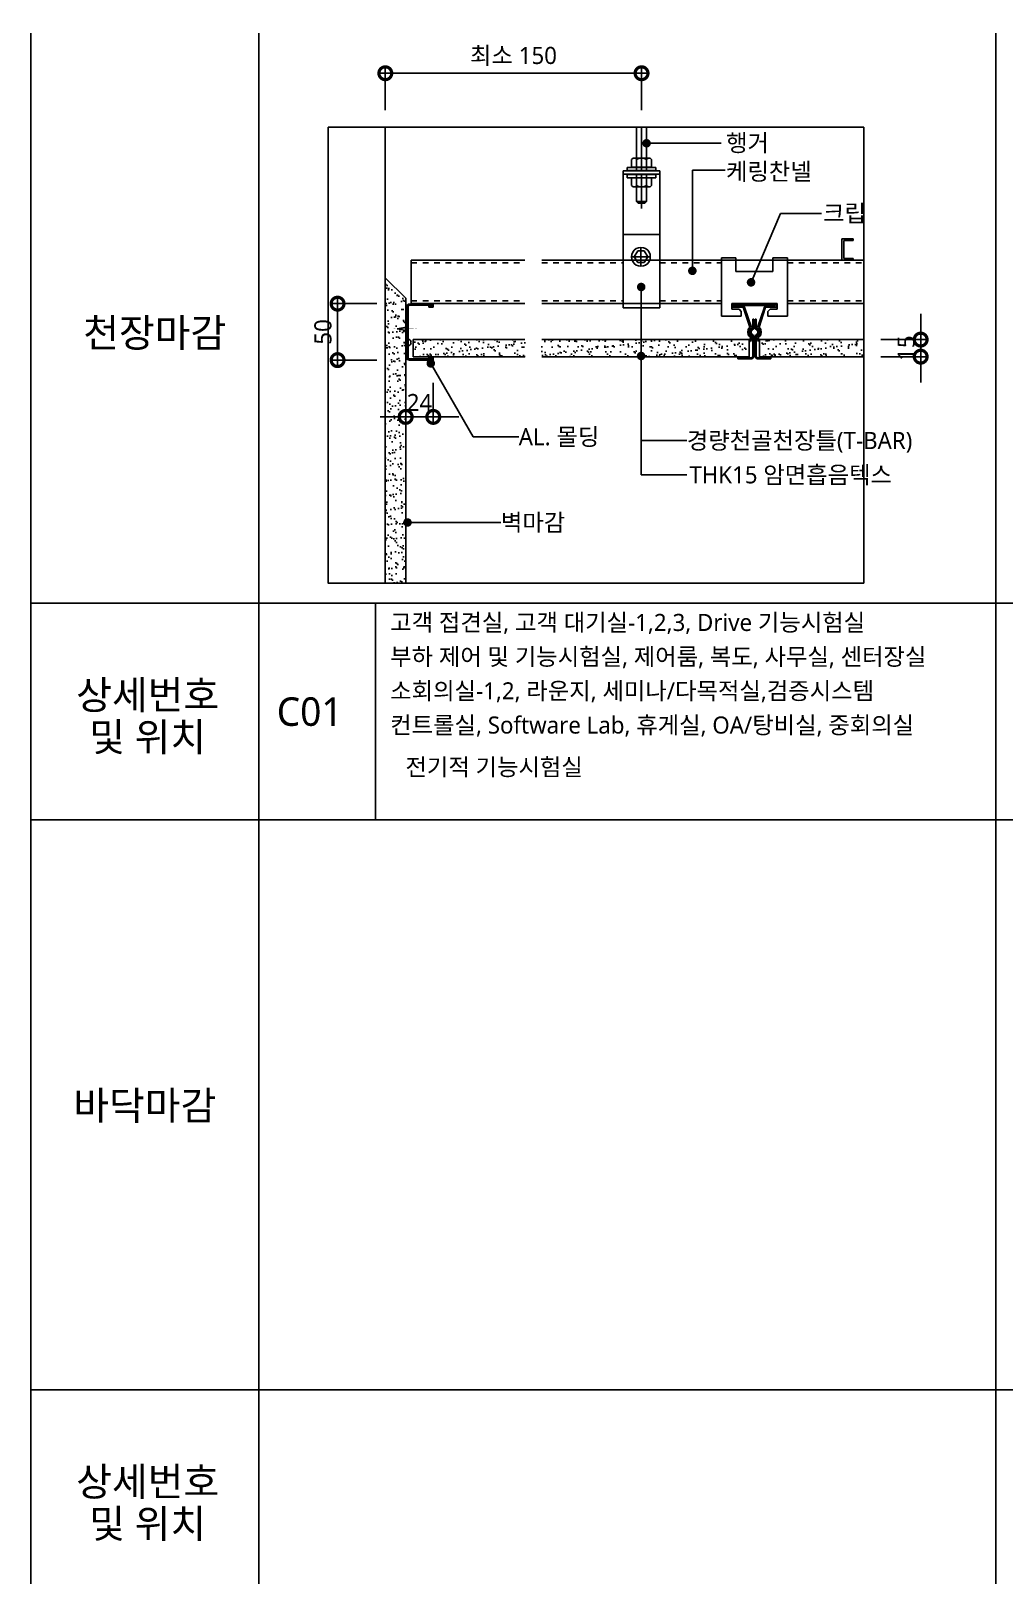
# Model space of a CAD drawing. Header units: millimetres. Extents: x 233 to 16681, y 105 to 2867.
# Drawn here: x 12847 to 13702, y 1513 to 2867 of the extents above; entities that cross this region are included whole.
import ezdxf
from ezdxf.enums import TextEntityAlignment as Align

# ---------------------------------------------------------------- set-up
doc = ezdxf.new("R2010")
doc.units = ezdxf.units.MM
doc.header["$LTSCALE"] = 5
doc.linetypes.add('CENTER', pattern=[32.5, 30, -1, 0.5, -1])
doc.linetypes.add('HIDDEN', pattern=[2, 1, -1])
doc.layers.get('Defpoints').update_dxf_attribs({"color": 137})
for name, color, linetype in [('A-TABL-ENDL', 2, 'Continuous'), ('A-TABL-SUBL', 4, 'Continuous'), ('CEN', 1, 'CENTER'), ('DIM', 7, 'Continuous'), ('FIN', 5, 'Continuous'), ('GB', 4, 'Continuous'), ('HAT', 8, 'Continuous'), ('SYM-LEAD', 6, 'Continuous'), ('TEXT', 3, 'Continuous'), ('TXT', 3, 'Continuous'), ('WALL', 3, 'Continuous')]:
    doc.layers.add(name, color=color, linetype=linetype)
doc.styles.add('arial', font='malgun.ttf')
doc.styles.add('S1', font='malgun.ttf')
doc.styles.add('굴림체(옥산)', font='malgun.ttf')
doc.styles.add('스타일1', font='malgun.ttf')
doc.dimstyles.new('CJA$0', dxfattribs={"dimscale": 300, "dimtxt": 2.7, "dimasz": 1, "dimexe": 2, "dimexo": 3, "dimgap": 1, "dimtad": 1, "dimdec": 0, "dimzin": 1, "dimdsep": 46, "dimtxsty": 'arial', "dimblk": 'DOT', "dimcen": 0.09, "dimdle": 1, "dimclrd": 256, "dimclre": 256, "dimclrt": 3, "dimadec": 0, "dimazin": 0, "dimtfac": 1, "dimtdec": 0, "dimtmove": 2, "dimatfit": 3, "dimldrblk": 'DOT', "dimfxl": 1, "dimtolj": 1, "dimtzin": 1, "dimarcsym": 0})
doc.dimstyles.new('DIM-QD 1', dxfattribs={"dimtxt": 3, "dimasz": 1.5, "dimexe": 1, "dimexo": 0, "dimgap": 1, "dimtad": 1, "dimdec": 3, "dimdsep": 46, "dimlunit": 6, "dimtxsty": '굴림체(옥산)', "dimblk1": 'ARCHTICK', "dimblk2": 'ARCHTICK', "dimsah": 1, "dimcen": 0, "dimclrd": 256, "dimclre": 256, "dimclrt": 3, "dimazin": 2, "dimtfac": 1, "dimtdec": 3, "dimtix": 1, "dimtmove": 2, "dimatfit": 3, "dimldrblk": 'ARCHTICK', "dimfxl": 1, "dimtolj": 1, "dimtzin": 0, "dimarcsym": 0})

# ---------------------------------------------------------------- blocks, each defined once
blk = doc.blocks.new('_DotSmall')
at = {"color": 0, "linetype": 'ByBlock', "const_width": 0.5}
blk.add_lwpolyline([(-0.0625, 0, 1), (0.0625, 0, 1)], format="xyb", close=True, dxfattribs=at)
blk = doc.blocks.new('*D18')
at = {"layer": 'Defpoints', "color": 0, "transparency": 16777216}
for p in [(13166.1, 2627.8), (13116.7, 2578.3), (13166.1, 2578.3)]:
    blk.add_point(p, dxfattribs=at)
at = {"layer": 'DIM', "color": 7, "lineweight": -2, "transparency": 16777216}
for p, q in [((13151.1, 2627.8), (13111.7, 2627.8)), ((13116.7, 2632.8), (13116.7, 2573.3)), ((13151.1, 2578.3), (13111.7, 2578.3))]:
    blk.add_line(p, q, dxfattribs=at)
at = {"layer": 'DIM', "color": 7, "lineweight": -2, "transparency": 16777216, "xscale": 22.5, "yscale": 22.5, "zscale": 22.5}
for p, rotation in [((13116.7, 2627.8), 90), ((13116.7, 2578.3), 270)]:
    blk.add_blockref('_DotSmall', p, dxfattribs=dict(at, rotation=rotation))
at = {"layer": 'DIM', "color": 3, "transparency": 16777216, "insert": (13103.9, 2603), "char_height": 15, "attachment_point": 5, "rotation": 90, "style": '스타일1'}
blk.add_mtext('\\A1;50', dxfattribs=at)
blk = doc.blocks.new('_DOT')
at = {"color": 0, "linetype": 'ByBlock'}
blk.add_line((-0.5, 0), (-1, 0), dxfattribs=at)
at = {"color": 0, "linetype": 'ByBlock', "const_width": 0.5}
blk.add_lwpolyline([(-0.25, 0, 1), (0.25, 0, 1)], format="xyb", close=True, dxfattribs=at)
blk = doc.blocks.new('*D19')
at = {"layer": 'Defpoints', "color": 0, "transparency": 16777216}
for p in [(13176.5, 2573.4), (13200.7, 2573.4), (13176.5, 2528.5)]:
    blk.add_point(p, dxfattribs=at)
at = {"layer": 'DIM', "color": 7, "lineweight": -2, "transparency": 16777216}
for p, q in [((13176.5, 2558.4), (13176.5, 2523.5)), ((13200.7, 2558.4), (13200.7, 2523.5)), ((13176.5, 2528.5), (13154, 2528.5)), ((13200.7, 2528.5), (13176.5, 2528.5)), ((13200.7, 2528.5), (13223.2, 2528.5))]:
    blk.add_line(p, q, dxfattribs=at)
at = {"layer": 'DIM', "color": 7, "lineweight": -2, "transparency": 16777216, "xscale": 22.5, "yscale": 22.5, "zscale": 22.5}
blk.add_blockref('_DotSmall', (13176.5, 2528.5), dxfattribs=at)
at = {"layer": 'DIM', "color": 7, "lineweight": -2, "transparency": 16777216, "xscale": 22.5, "yscale": 22.5, "zscale": 22.5, "rotation": 180}
blk.add_blockref('_DotSmall', (13200.7, 2528.5), dxfattribs=at)
at = {"layer": 'DIM', "color": 3, "transparency": 16777216, "insert": (13188.6, 2541.1), "char_height": 15, "attachment_point": 5, "style": '스타일1'}
blk.add_mtext('\\A1;24', dxfattribs=at)
blk = doc.blocks.new('*D21')
at = {"layer": 'Defpoints', "color": 0, "transparency": 16777216}
for p in [(13383.5, 2829.9), (13158.6, 2782.6), (13383.5, 2782.6)]:
    blk.add_point(p, dxfattribs=at)
at = {"layer": 'DIM', "color": 7, "lineweight": -2, "transparency": 16777216}
for p, q in [((13158.6, 2797.6), (13158.6, 2834.9)), ((13383.5, 2797.6), (13383.5, 2834.9)), ((13153.6, 2829.9), (13388.5, 2829.9))]:
    blk.add_line(p, q, dxfattribs=at)
at = {"layer": 'DIM', "color": 7, "lineweight": -2, "transparency": 16777216, "xscale": 22.5, "yscale": 22.5, "zscale": 22.5, "rotation": 180}
blk.add_blockref('_DotSmall', (13158.6, 2829.9), dxfattribs=at)
at = {"layer": 'DIM', "color": 7, "lineweight": -2, "transparency": 16777216, "xscale": 22.5, "yscale": 22.5, "zscale": 22.5}
blk.add_blockref('_DotSmall', (13383.5, 2829.9), dxfattribs=at)
at = {"layer": 'DIM', "color": 3, "transparency": 16777216, "insert": (13271.1, 2844.7), "char_height": 15, "attachment_point": 5, "style": '스타일1'}
blk.add_mtext('\\A1;최소 150', dxfattribs=at)
blk = doc.blocks.new('_ARCHTICK')
at = {"color": 0, "linetype": 'ByBlock', "const_width": 0.15}
blk.add_lwpolyline([(-0.5, -0.5), (0.5, 0.5)], dxfattribs=at)
blk = doc.blocks.new('*D22')
at = {"layer": 'Defpoints', "color": 0, "transparency": 16777216}
for p in [(13578.5, 2596.3), (13628.5, 2596.3), (13578.5, 2581.3)]:
    blk.add_point(p, dxfattribs=at)
at = {"layer": 'DIM', "color": 7, "lineweight": -2, "transparency": 16777216}
for p, q in [((13628.5, 2596.3), (13628.5, 2618.8)), ((13593.5, 2596.3), (13633.5, 2596.3)), ((13628.5, 2581.3), (13628.5, 2596.3)), ((13593.5, 2581.3), (13633.5, 2581.3)), ((13628.5, 2581.3), (13628.5, 2558.8))]:
    blk.add_line(p, q, dxfattribs=at)
at = {"layer": 'DIM', "color": 7, "lineweight": -2, "transparency": 16777216, "xscale": 22.5, "yscale": 22.5, "zscale": 22.5}
for p, rotation in [((13628.5, 2596.3), 270), ((13628.5, 2581.3), 90)]:
    blk.add_blockref('_DotSmall', p, dxfattribs=dict(at, rotation=rotation))
at = {"layer": 'DIM', "color": 3, "transparency": 16777216, "insert": (13615.8, 2588.8), "char_height": 15, "attachment_point": 5, "rotation": 90, "style": '스타일1'}
blk.add_mtext('\\A1;15', dxfattribs=at)

msp = doc.modelspace()

# ---------------------------------------------------------------- hatches: boundary and pattern name
at = {"layer": 'HAT'}
h = msp.add_hatch(dxfattribs=at)
h.set_pattern_fill('AR-SAND', color=256, scale=5, style=0)
h.set_pattern_definition([(37.5, (7833.541, 865.145), (-0.314967, 9.634119), [0, -7.6, 0, -8.5, 0, -8.125]), (7.5, (7833.541, 865.145), (8.848884, 14.11073), [0, -4.1, 0, -6.85, 0, -2.625]), (327.5, (7827.391, 865.145), (15.570709, 0.028295), [0, -2.5, 0, -9, 0, -11.75]), (317.5, (7827.391, 865.145), (15.030633, 4.388378), [0, -1.25, 0, -5.9, 0, -6.75])])
h.paths.add_polyline_path([(13176.5, 2632.6), (13158.5, 2650.6), (13158.5, 2382.6), (13176.5, 2382.6)])
h = msp.add_hatch(dxfattribs=at)
h.set_pattern_fill('AR-SAND', color=256, scale=0.2)
h.set_pattern_definition([(37.5, (13946.1695, 10336.065), (-0.320006, 9.788265), [0, -7.7216, 0, -8.636, 0, -8.255]), (7.5, (13946.17, 10336.065), (8.990466, 14.336502), [0, -4.1656, 0, -6.9596, 0, -2.667]), (327.5, (13939.921, 10336.065), (15.819847, 0.028744), [0, -2.54, 0, -9.144, 0, -11.938]), (317.5, (13939.921, 10336.065), (15.27113, 4.458586), [0, -1.27, 0, -5.9944, 0, -6.858])])
h.paths.add_polyline_path([(13183, 2596.3), (13183, 2581.3), (13281, 2581.3), (13281, 2596.3)])
h.paths.add_polyline_path([(13296, 2596.3), (13296, 2581.3), (13478.1, 2581.3), (13478.1, 2596.3)])
h.paths.add_polyline_path([(13487, 2596.3), (13487, 2595.2), (13487.1, 2595), (13487, 2594.9), (13487, 2581.3), (13578.5, 2581.3), (13578.5, 2596.3)])

# ---------------------------------------------------------------- linework, layer by layer
at = {"color": 1}
for q in [(13178.6, 2607.5), (13178.6, 2603.9)]:
    msp.add_line((13169, 2605.7), q, dxfattribs=at)
at = {"color": 1, "const_width": 0.144}
for points in [[(13165.9, 2605.7), (13167.3, 2605.7)], [(13169, 2605.7), (13183.4, 2605.7)], [(13184.9, 2605.7), (13186.2, 2605.7)]]:
    msp.add_lwpolyline(points, dxfattribs=at)
at = {"color": 1}
for centre, radius, start, end in [((13178.6, 2593.7), 2.69, 11.7931, 90), ((13178.6, 2593.7), 2.69, 270, 348.2069), ((13181.3, 2593.7), 0.553, 95.8966, 264.1034)]:
    msp.add_arc(centre, radius, start, end, dxfattribs=at)
at = {"layer": 'A-TABL-ENDL'}
for p, q in [((12847.5, 2865), (12847.5, 105)), ((13047.5, 2865), (13047.5, 105)), ((13694.5, 2865), (13694.5, 105)), ((16282.5, 2175), (12847.5, 2175))]:
    msp.add_line(p, q, dxfattribs=at)
at = {"layer": 'A-TABL-SUBL'}
for p, q in [((16282.5, 2365), (12847.5, 2365)), ((13150, 2365), (13150, 2175)), ((13150, 2365), (13150, 2175)), ((16282.5, 1675), (12847.5, 1675))]:
    msp.add_line(p, q, dxfattribs=at)
at = {"layer": 'CEN'}
for p, q in [((13383.5, 2782.6), (13383.5, 2744.2)), ((13383.5, 2711.3), (13383.5, 2741.4))]:
    msp.add_line(p, q, dxfattribs=at)
at = {"layer": 'Defpoints'}
msp.add_lwpolyline([(13578.5, 2382.6), (13108.5, 2382.6), (13108.5, 2782.6), (13578.5, 2782.6)], close=True, dxfattribs=at)
at = {"layer": 'Defpoints', "color": 0, "linetype": 'ByBlock'}
msp.add_point((13383.5, 2815.4), dxfattribs=at)
at = {"layer": 'FIN', "linetype": 'HIDDEN'}
for p, q in [((13181.4, 2663.5), (13281, 2663.5)), ((13296, 2663.5), (13367.5, 2663.5)), ((13399.5, 2663.5), (13453.8, 2663.5)), ((13511.6, 2663.5), (13578.5, 2663.5)), ((13181.4, 2630.3), (13281, 2630.3)), ((13296, 2630.3), (13367.6, 2630.3)), ((13399.5, 2630.3), (13453.8, 2630.3)), ((13511.6, 2630.3), (13578.5, 2630.3))]:
    msp.add_line(p, q, dxfattribs=at)
at = {"layer": 'FIN'}
for q in [(13158.5, 2650.6), (13176.5, 2382.6)]:
    msp.add_line((13176.5, 2632.6), q, dxfattribs=at)
at = {"layer": 'GB'}
for p, q in [((13177.5, 2580.2), (13177.5, 2625.5)), ((13178.6, 2580.2), (13178.6, 2625.4)), ((13200.7, 2627.4), (13179.5, 2627.4)), ((13179.6, 2626.4), (13199.7, 2626.4)), ((13196.8, 2625.8), (13199.7, 2625.8)), ((13196.8, 2624.8), (13196.8, 2625.8)), ((13196.8, 2625.8), (13199.7, 2625.8)), ((13196.8, 2624.8), (13200.7, 2624.8)), ((13199.7, 2625.8), (13199.7, 2626.4)), ((13199.7, 2625.8), (13199.7, 2626.4)), ((13200.7, 2624.8), (13200.7, 2627.4)), ((13463.6, 2627.3), (13463.6, 2624.8)), ((13463.6, 2627.3), (13501.6, 2627.3)), ((13463.6, 2624.8), (13472.2, 2624.8)), ((13464.6, 2625.8), (13464.6, 2626.3)), ((13500.6, 2626.3), (13464.6, 2626.3)), ((13464.6, 2625.8), (13472.3, 2625.8)), ((13472.5, 2624.7), (13472.2, 2624.8)), ((13473, 2625.6), (13472.3, 2625.8)), ((13472.8, 2624.5), (13472.5, 2624.7)), ((13473, 2624.2), (13472.8, 2624.5)), ((13473.6, 2625.2), (13473, 2625.6)), ((13473.1, 2623.9), (13473, 2624.2)), ((13478.6, 2607.3), (13473.1, 2623.9)), ((13474, 2624.6), (13473.6, 2625.2)), ((13474.2, 2623.9), (13474, 2624.6)), ((13479.9, 2606.8), (13474.2, 2623.9)), ((13481.1, 2614.3), (13482.1, 2614.3)), ((13481.1, 2606.4), (13481.1, 2614.3)), ((13482.1, 2605.6), (13482.1, 2614.3)), ((13483.1, 2614.3), (13484.1, 2614.3)), ((13483.1, 2605.6), (13483.1, 2614.3)), ((13484.1, 2606.4), (13484.1, 2614.3)), ((13485.3, 2606.8), (13491, 2623.9)), ((13486.6, 2607.3), (13492.1, 2623.9)), ((13491, 2623.9), (13491.2, 2624.6)), ((13491.2, 2624.6), (13491.6, 2625.2)), ((13491.6, 2625.2), (13492.2, 2625.6)), ((13492.1, 2623.9), (13492.2, 2624.2)), ((13492.2, 2625.6), (13492.9, 2625.8)), ((13492.2, 2624.2), (13492.4, 2624.5)), ((13492.4, 2624.5), (13492.7, 2624.7)), ((13492.7, 2624.7), (13493, 2624.8)), ((13500.6, 2625.8), (13492.9, 2625.8)), ((13501.6, 2624.8), (13493, 2624.8)), ((13500.6, 2625.8), (13500.6, 2626.3)), ((13501.6, 2627.3), (13501.6, 2624.8)), ((13477.1, 2605), (13476.7, 2602.8)), ((13476.7, 2602.8), (13477.1, 2600.6)), ((13478.6, 2607.3), (13477.1, 2605)), ((13477.1, 2600.6), (13478.4, 2598.6)), ((13478, 2604.7), (13477.7, 2602.8)), ((13477.7, 2602.8), (13478, 2600.9)), ((13479.1, 2606.3), (13478, 2604.7)), ((13478, 2600.9), (13479.1, 2599.3)), ((13479, 2604.3), (13478.7, 2602.8)), ((13478.7, 2602.8), (13479, 2601.3)), ((13479.8, 2605.6), (13479, 2604.3)), ((13479, 2601.3), (13479.8, 2600)), ((13479.9, 2606.8), (13479.1, 2606.3)), ((13479.9, 2603.9), (13479.7, 2602.8)), ((13479.7, 2602.8), (13479.9, 2601.7)), ((13481.1, 2606.4), (13479.8, 2605.6)), ((13480.5, 2604.9), (13479.9, 2603.9)), ((13479.9, 2601.7), (13480.5, 2600.7)), ((13481.5, 2605.5), (13480.5, 2604.9)), ((13480.5, 2600.7), (13480.5, 2600.6)), ((13480.5, 2600.6), (13480.6, 2600.6)), ((13480.6, 2600.6), (13481.5, 2600.1)), ((13482.1, 2605.6), (13481.5, 2605.5)), ((13483.1, 2605.6), (13483.7, 2605.5)), ((13483.7, 2605.5), (13484.7, 2604.9)), ((13484.6, 2600.6), (13483.7, 2600.1)), ((13484.1, 2606.4), (13485.4, 2605.6)), ((13484.7, 2600.6), (13484.6, 2600.6)), ((13484.7, 2604.9), (13485.3, 2603.9)), ((13485.3, 2601.7), (13484.7, 2600.7)), ((13484.7, 2600.7), (13484.7, 2600.6)), ((13485.3, 2606.8), (13486.1, 2606.3)), ((13485.3, 2603.9), (13485.5, 2602.8)), ((13485.5, 2602.8), (13485.3, 2601.7)), ((13485.4, 2605.6), (13486.2, 2604.3)), ((13486.2, 2601.3), (13485.4, 2600)), ((13486.1, 2606.3), (13487.2, 2604.7)), ((13487.2, 2600.9), (13486.1, 2599.3)), ((13486.2, 2604.3), (13486.5, 2602.8)), ((13486.5, 2602.8), (13486.2, 2601.3)), ((13486.6, 2607.3), (13488.1, 2605)), ((13488.1, 2600.6), (13486.8, 2598.6)), ((13487.2, 2604.7), (13487.5, 2602.8)), ((13487.5, 2602.8), (13487.2, 2600.9)), ((13488.1, 2605), (13488.5, 2602.8)), ((13488.5, 2602.8), (13488.1, 2600.6)), ((13281, 2596.3), (13183, 2596.3)), ((13183, 2581.3), (13183, 2596.3)), ((13478.1, 2596.3), (13296, 2596.3)), ((13479.4, 2597.9), (13478.1, 2595.2)), ((13478.1, 2596.3), (13478.1, 2581.3)), ((13478.1, 2595.2), (13479, 2594.7)), ((13478.4, 2598.6), (13479.4, 2597.9)), ((13480.7, 2598.2), (13479, 2594.7)), ((13479.1, 2599.3), (13480.7, 2598.2)), ((13479.8, 2600), (13481.1, 2599.2)), ((13481.1, 2581.5), (13481.1, 2599.2)), ((13481.5, 2600.1), (13482.1, 2599.9)), ((13482.1, 2581.1), (13482.1, 2599.9)), ((13483.7, 2600.1), (13483.1, 2599.9)), ((13483.1, 2581.1), (13483.1, 2599.9)), ((13485.4, 2600), (13484.1, 2599.2)), ((13484.1, 2581.5), (13484.1, 2599.2)), ((13486.1, 2599.3), (13484.5, 2598.2)), ((13484.5, 2598.2), (13486.2, 2594.5)), ((13486.8, 2598.6), (13485.8, 2597.9)), ((13485.8, 2597.9), (13487.1, 2595)), ((13487.1, 2595), (13486.2, 2594.5)), ((13487, 2596.3), (13578.5, 2596.3)), ((13487, 2596.3), (13487, 2581.3)), ((13177.5, 2580.2), (13177.8, 2579.3)), ((13177.8, 2579.3), (13178.5, 2578.6)), ((13178.5, 2578.6), (13179.4, 2578.3)), ((13178.6, 2580.2), (13178.9, 2579.6)), ((13178.9, 2579.6), (13179.5, 2579.3)), ((13200.7, 2578.3), (13179.4, 2578.3)), ((13179.5, 2579.3), (13199.7, 2579.3)), ((13281, 2581.3), (13183, 2581.3)), ((13196.8, 2580.9), (13200.7, 2580.9)), ((13196.8, 2580.9), (13196.8, 2579.9)), ((13196.8, 2579.9), (13199.7, 2579.9)), ((13196.8, 2579.9), (13199.7, 2579.9)), ((13199.7, 2579.9), (13199.7, 2579.3)), ((13199.7, 2579.9), (13199.7, 2579.3)), ((13200.7, 2580.9), (13200.7, 2578.3)), ((13478.1, 2581.3), (13296, 2581.3)), ((13480.2, 2580.3), (13468.1, 2580.3)), ((13468.1, 2580.3), (13468.1, 2579.3)), ((13480.6, 2579.3), (13468.1, 2579.3)), ((13480.2, 2580.3), (13481.1, 2581.5)), ((13480.6, 2579.3), (13482.1, 2581.1)), ((13484.6, 2579.3), (13483.1, 2581.1)), ((13485, 2580.3), (13484.1, 2581.5)), ((13484.6, 2579.3), (13497.1, 2579.3)), ((13485, 2580.3), (13497.1, 2580.3)), ((13487, 2581.3), (13578.5, 2581.3)), ((13497.1, 2580.3), (13497.1, 2579.3))]:
    msp.add_line(p, q, dxfattribs=at)
for centre, radius in [((13179.5, 2625.4), 2), ((13179.6, 2625.4), 1)]:
    msp.add_arc(centre, radius, 90, 180, dxfattribs=at)
at = {"layer": 'HAT'}
for p, q in [((13379.1, 2782.6), (13379.1, 2755.4)), ((13387.9, 2782.6), (13387.9, 2755.4)), ((13376, 2755.4), (13374.7, 2754.2)), ((13374.7, 2754.2), (13374.7, 2747.5)), ((13376, 2755.4), (13377.8, 2755.4)), ((13377.8, 2755.4), (13389.2, 2755.4)), ((13377.8, 2755.4), (13379.1, 2754.2)), ((13379.1, 2754.2), (13381.7, 2755.4)), ((13379.1, 2754.2), (13379.1, 2747.5)), ((13387.9, 2754.2), (13385.3, 2755.4)), ((13389.2, 2755.4), (13387.9, 2754.2)), ((13387.9, 2754.2), (13387.9, 2747.5)), ((13389.2, 2755.4), (13391, 2755.4)), ((13392.3, 2754.2), (13391, 2755.4)), ((13392.3, 2747.5), (13392.3, 2754.2)), ((13367.5, 2744.2), (13367.5, 2624.2)), ((13399.5, 2744.2), (13367.5, 2744.2)), ((13367.5, 2741.4), (13399.4, 2741.4)), ((13371, 2747.3), (13396, 2747.3)), ((13371, 2747.3), (13371, 2744.6)), ((13371, 2744.6), (13396, 2744.6)), ((13396, 2741), (13371, 2741)), ((13371, 2738.3), (13371, 2741)), ((13396, 2738.3), (13371, 2738.3)), ((13374.7, 2747.5), (13392.3, 2747.5)), ((13392.3, 2738.1), (13374.7, 2738.1)), ((13374.7, 2738.1), (13374.7, 2731.4)), ((13379.1, 2747.5), (13379.1, 2744.2)), ((13379.1, 2738.1), (13379.1, 2741.4)), ((13379.1, 2731.4), (13379.1, 2738.1)), ((13387.9, 2747.5), (13387.9, 2744.2)), ((13387.9, 2738.1), (13387.9, 2741.4)), ((13387.9, 2731.4), (13387.9, 2738.1)), ((13392.3, 2731.4), (13392.3, 2738.1)), ((13396, 2747.3), (13396, 2744.6)), ((13396, 2738.3), (13396, 2741)), ((13399.5, 2624.2), (13399.5, 2744.2)), ((13374.7, 2731.4), (13376, 2730.2)), ((13377.8, 2730.2), (13376, 2730.2)), ((13377.8, 2730.2), (13379.1, 2731.4)), ((13389.2, 2730.2), (13377.8, 2730.2)), ((13379.1, 2731.4), (13381.7, 2730.2)), ((13379.1, 2717.4), (13379.1, 2730.2)), ((13387.9, 2731.4), (13385.3, 2730.2)), ((13389.2, 2730.2), (13387.9, 2731.4)), ((13387.9, 2717.4), (13387.9, 2730.2)), ((13391, 2730.2), (13389.2, 2730.2)), ((13391, 2730.2), (13392.3, 2731.4)), ((13380.6, 2715.9), (13379.1, 2717.4)), ((13387.9, 2717.4), (13379.1, 2717.4)), ((13386.4, 2715.9), (13380.6, 2715.9)), ((13386.4, 2715.9), (13387.9, 2717.4)), ((13367.5, 2688.4), (13399.4, 2688.4)), ((13559.4, 2684.8), (13569.3, 2684.8)), ((13559.4, 2665.9), (13559.4, 2684.8)), ((13560.9, 2683.3), (13569.3, 2683.3)), ((13560.9, 2667.4), (13560.9, 2683.3)), ((13569.3, 2683.3), (13569.3, 2684.8)), ((13375, 2671), (13374.8, 2668.9)), ((13374.8, 2668.9), (13375, 2666.8)), ((13375.8, 2673), (13375, 2671)), ((13375.5, 2669), (13390.5, 2669)), ((13377.1, 2674.8), (13375.8, 2673)), ((13378.9, 2676.1), (13377.1, 2674.8)), ((13380.1, 2674), (13377.1, 2668.9)), ((13377.1, 2668.9), (13380.1, 2663.8)), ((13380.9, 2676.9), (13378.9, 2676.1)), ((13385.9, 2674), (13380.1, 2674)), ((13383, 2677.1), (13380.9, 2676.9)), ((13385.1, 2676.9), (13383, 2677.1)), ((13383, 2661.5), (13383, 2676.5)), ((13387.1, 2676.1), (13385.1, 2676.9)), ((13388.9, 2668.9), (13385.9, 2674)), ((13385.9, 2663.8), (13388.9, 2668.9)), ((13388.9, 2674.8), (13387.1, 2676.1)), ((13390.2, 2673), (13388.9, 2674.8)), ((13391, 2671), (13390.2, 2673)), ((13391.2, 2668.9), (13391, 2671)), ((13391, 2666.8), (13391.2, 2668.9)), ((13281, 2665.9), (13181.4, 2665.9)), ((13181.4, 2665.9), (13181.4, 2627.9)), ((13367.5, 2665.9), (13296, 2665.9)), ((13399.4, 2665.9), (13367.5, 2665.9)), ((13375, 2666.8), (13375.8, 2664.8)), ((13375.8, 2664.8), (13377.1, 2663)), ((13377.1, 2663), (13378.9, 2661.7)), ((13378.9, 2661.7), (13380.9, 2660.9)), ((13380.1, 2663.8), (13385.9, 2663.8)), ((13380.9, 2660.9), (13383, 2660.7)), ((13383, 2660.7), (13385.1, 2660.9)), ((13385.1, 2660.9), (13387.1, 2661.7)), ((13387.1, 2661.7), (13388.9, 2663)), ((13388.9, 2663), (13390.2, 2664.8)), ((13390.2, 2664.8), (13391, 2666.8)), ((13453.8, 2665.9), (13399.5, 2665.9)), ((13453.6, 2616.9), (13453.6, 2668.1)), ((13453.6, 2668.1), (13466.3, 2668.1)), ((13511.6, 2665.9), (13453.8, 2665.9)), ((13466.3, 2668.1), (13466.3, 2656.1)), ((13466.3, 2656.1), (13498.7, 2656.1)), ((13498.7, 2656.1), (13498.7, 2668.1)), ((13498.7, 2668.1), (13511.6, 2668.1)), ((13511.6, 2668.1), (13511.6, 2616.9)), ((13578.5, 2665.9), (13511.6, 2665.9)), ((13569.3, 2665.9), (13559.4, 2665.9)), ((13569.3, 2667.4), (13560.9, 2667.4)), ((13569.3, 2667.4), (13569.3, 2665.9)), ((13181.4, 2627.9), (13281, 2627.9)), ((13296, 2627.9), (13367.6, 2627.9)), ((13367.6, 2627.9), (13399.4, 2627.9)), ((13399.5, 2627.9), (13453.6, 2627.9)), ((13462.6, 2622.9), (13462.6, 2627.9)), ((13502.6, 2627.9), (13462.6, 2627.9)), ((13502.6, 2622.9), (13502.6, 2627.9)), ((13511.6, 2627.9), (13578.5, 2627.9)), ((13367.5, 2624.2), (13399.5, 2624.2)), ((13453.6, 2616.9), (13471, 2616.9)), ((13469.1, 2622.9), (13462.6, 2622.9)), ((13469.1, 2622.9), (13471, 2621)), ((13471, 2621), (13471, 2616.9)), ((13494.4, 2621), (13496.4, 2622.9)), ((13494.4, 2616.9), (13494.4, 2621)), ((13494.4, 2616.9), (13511.6, 2616.9)), ((13502.6, 2622.9), (13496.4, 2622.9))]:
    msp.add_line(p, q, dxfattribs=at)
at = {"layer": 'WALL'}
msp.add_lwpolyline([(13158.5, 2782.6), (13158.5, 2382.6)], dxfattribs=at)

# ---------------------------------------------------------------- texts
at = {"layer": 'TEXT', "style": 'S1'}
for s, p in [('행거', (13457.7, 2768.8)), ('케링찬넬', (13457.6, 2743.7)), ('크립', (13542.8, 2707.1)), ('AL. 몰딩', (13275.7, 2511.1)), ('경량천골천장틀(T-BAR)', (13423.2, 2507.8)), ('THK15 암면흡음텍스', (13425.5, 2477.7)), ('벽마감', (13260.1, 2435.9))]:
    msp.add_text(s, height=15, dxfattribs=at).set_placement(p, align=Align.MIDDLE_LEFT)
at = {"layer": 'TEXT', "color": 3, "style": 'S1'}
for s, p in [('천장마감', (12956.2, 2602.3)), ('상세번호', (12950, 2284.6)), ('C01', (13092.2, 2270)), ('및 위치', (12950, 2247.7)), ('바닥마감', (12947.5, 1924.5)), ('상세번호', (12950, 1594.6)), ('및 위치', (12950, 1557.7))]:
    msp.add_text(s, height=25, dxfattribs=at).set_placement(p, align=Align.MIDDLE_CENTER)
for s, p in [('고객 접견실, 고객 대기실-1,2,3, Drive 기능시험실', (13162.9, 2348.2)), ('부하 제어 및 기능시험실, 제어룸, 복도, 사무실, 센터장실', (13162.9, 2318.2)), ('소회의실-1,2, 라운지, 세미나/다목적실,검증시스템 ', (13162.9, 2288.2)), ('컨트롤실, Software Lab, 휴게실, OA/탕비실, 중회의실', (13162.9, 2258.2))]:
    msp.add_text(s, height=15, dxfattribs=at).set_placement(p, align=Align.MIDDLE_LEFT)
at = {"layer": 'TXT', "style": '스타일1'}
msp.add_text('전기적 기능시험실', height=15, dxfattribs=at).set_placement((13254.1, 2221.4), align=Align.MIDDLE_CENTER)

# ---------------------------------------------------------------- dimensions: what is measured, and where the dimension line sits
at = {"layer": 'DIM'}
dim = msp.add_linear_dim(base=(13383.5, 2829.9), p1=(13158.6, 2782.6), p2=(13383.5, 2782.6), text='최소 150', dimstyle='CJA$0', override={"dimscale": 5, "dimtxt": 3, "dimasz": 4.5, "dimexe": 1, "dimtxsty": '스타일1', "dimblk1": 'DotSmall', "dimblk2": 'DotSmall', "dimsah": 1, "dimclrd": 7, "dimclre": 7, "dimtix": 1}, dxfattribs=at)
dim.commit()
dim.dimension.update_dxf_attribs({"geometry": '*D21', "text_midpoint": (13271.1, 2844.7)})
dim = msp.add_linear_dim(base=(13116.7, 2578.3), p1=(13166.1, 2627.8), p2=(13166.1, 2578.3), angle=90, text='50', dimstyle='CJA$0', override={"dimscale": 5, "dimtxt": 3, "dimasz": 4.5, "dimexe": 1, "dimtxsty": '스타일1', "dimblk1": 'DotSmall', "dimblk2": 'DotSmall', "dimsah": 1, "dimclrd": 7, "dimclre": 7, "dimtix": 1}, dxfattribs=at)
dim.commit()
dim.dimension.update_dxf_attribs({"geometry": '*D18', "text_midpoint": (13103.9, 2603)})
dim = msp.add_linear_dim(base=(13628.5, 2596.3), p1=(13578.5, 2581.3), p2=(13578.5, 2596.3), angle=90, dimstyle='CJA$0', override={"dimscale": 5, "dimtxt": 3, "dimasz": 4.5, "dimexe": 1, "dimtxsty": '스타일1', "dimblk1": 'DotSmall', "dimblk2": 'DotSmall', "dimsah": 1, "dimclrd": 7, "dimclre": 7, "dimtix": 1}, dxfattribs=at)
dim.commit()
dim.dimension.update_dxf_attribs({"geometry": '*D22', "text_midpoint": (13615.8, 2588.8)})
dim = msp.add_aligned_dim(p1=(13200.7, 2573.4), p2=(13176.5, 2573.4), distance=44.9, text='24', dimstyle='CJA$0', override={"dimscale": 5, "dimtxt": 3, "dimasz": 4.5, "dimexe": 1, "dimtxsty": '스타일1', "dimblk1": 'DotSmall', "dimblk2": 'DotSmall', "dimsah": 1, "dimclrd": 7, "dimclre": 7, "dimtix": 1}, dxfattribs=at)
dim.commit()
dim.dimension.update_dxf_attribs({"geometry": '*D19', "text_midpoint": (13188.6, 2541.1)})

# ---------------------------------------------------------------- leaders
at = {"layer": 'SYM-LEAD', "color": 6}
for points in [[(13387.9, 2768.5), (13453.5, 2768.5)], [(13428.1, 2656.6), (13428.1, 2745), (13456.9, 2745)], [(13479.6, 2646.5), (13505.4, 2707), (13541.3, 2707)], [(13383.2, 2642.4), (13383.2, 2507.8), (13423.2, 2507.8)], [(13198.5, 2575.4), (13235.7, 2511.1), (13275.7, 2511.1)], [(13383.1, 2581.9), (13383.2, 2477.8), (13423.2, 2477.8)], [(13178.1, 2435.9), (13260.1, 2435.9)]]:
    msp.add_leader(points, dimstyle='DIM-QD 1', override={"dimscale": 5, "dimtad": 0, "dimclrd": 6, "dimldrblk": 'DOT'}, dxfattribs=at)

doc.saveas('drawing.dxf')
